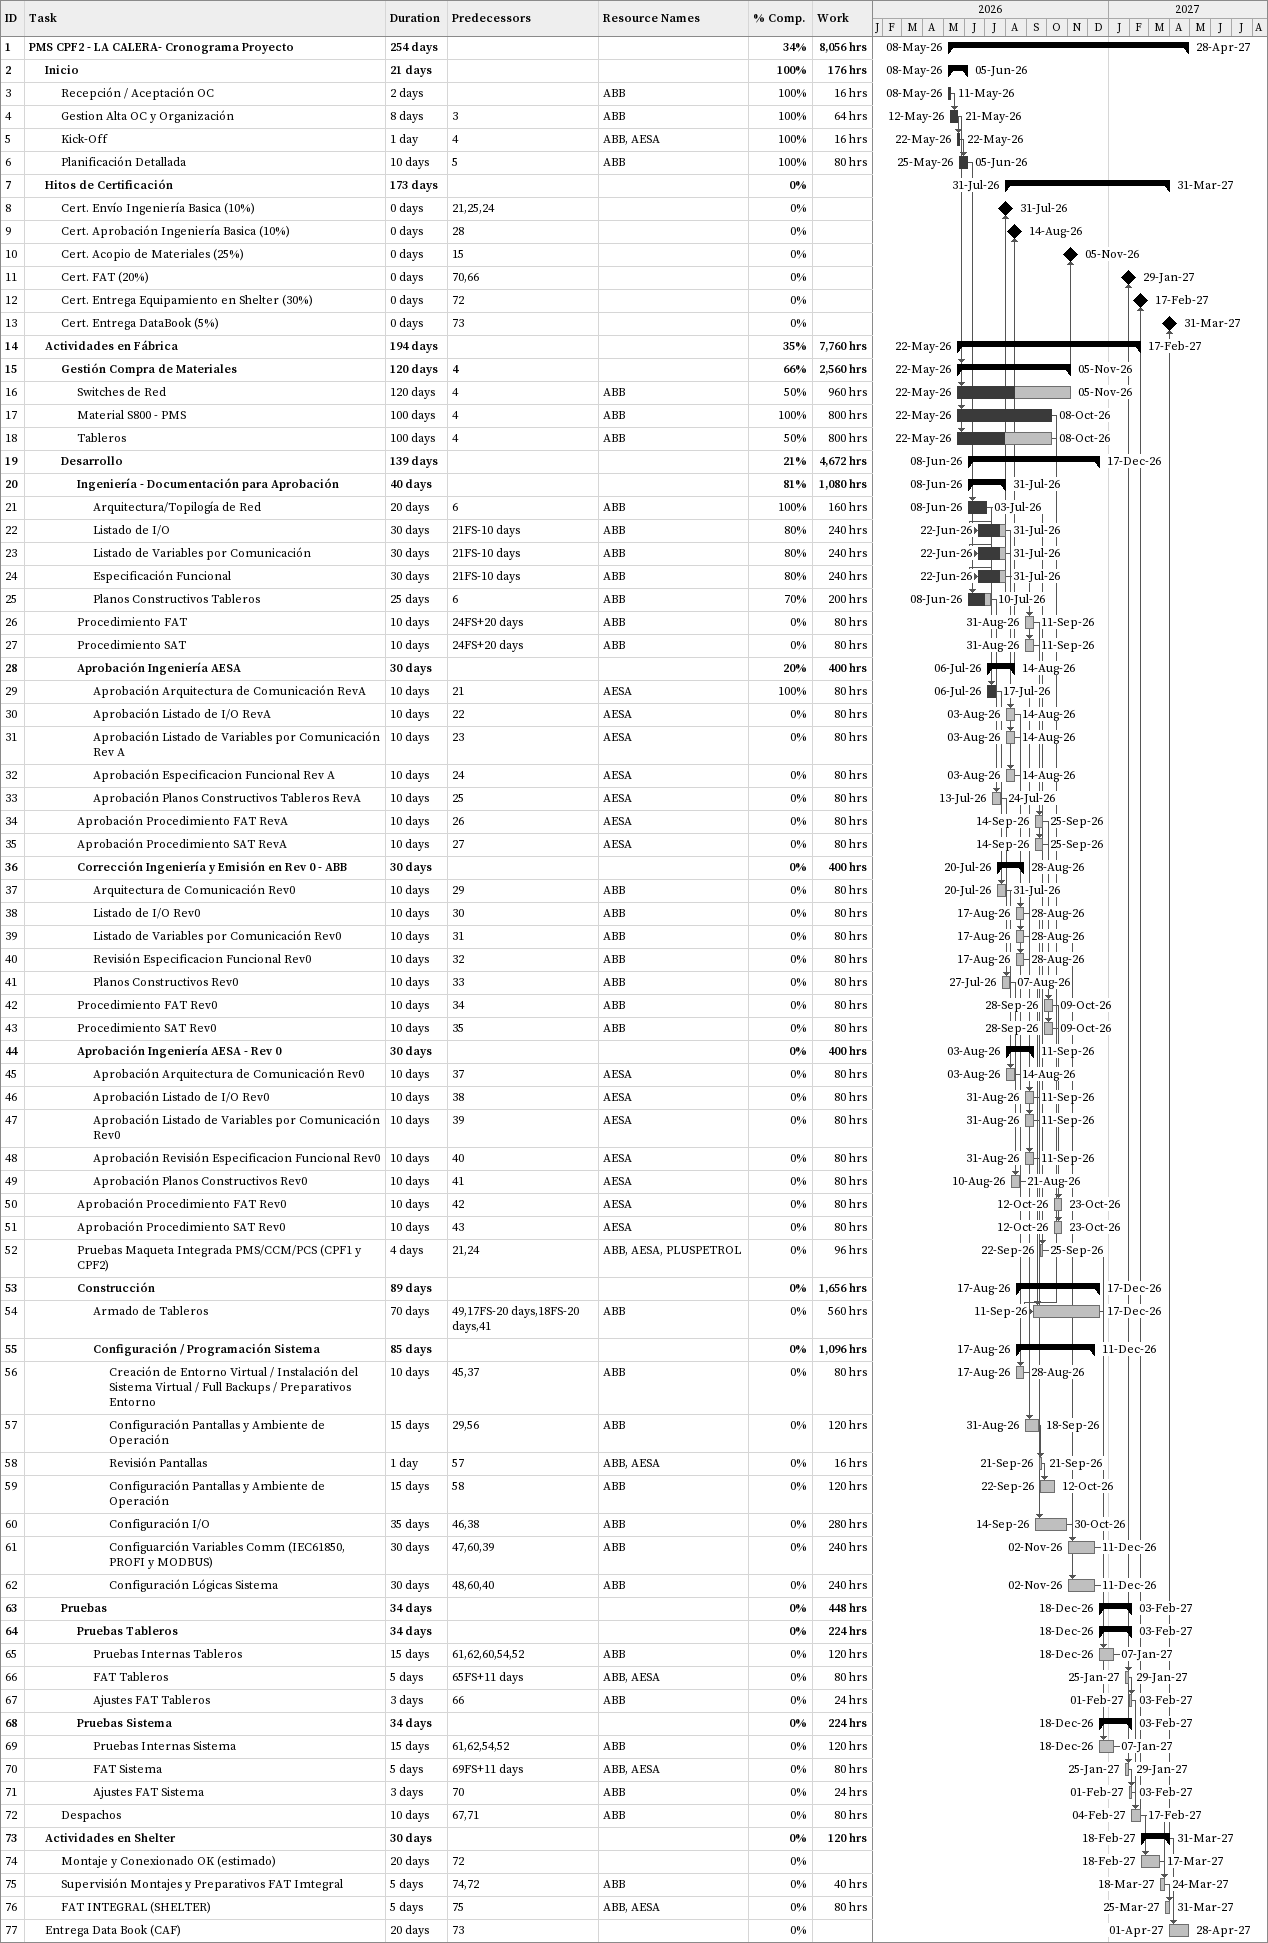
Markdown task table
| ID | Level | Task | Duration | Start | Finish | Predecessors | Resources | % complete | Work (h) |
|---|---|---|---|---|---|---|---|---|---|
| 1 | 1 | **PMS CPF2 - LA CALERA- Cronograma Proyecto** | 254d | 2026-05-08 | 2027-04-28 |  |  | 34 | 8056 |
| 2 | 2 | **Inicio** | 21d | 2026-05-08 | 2026-06-05 |  |  | 100 | 176 |
| 3 | 3 | Recepción / Aceptación OC | 2d | 2026-05-08 | 2026-05-11 |  | ABB | 100 | 16 |
| 4 | 3 | Gestion Alta OC y Organización | 8d | 2026-05-12 | 2026-05-21 | 3 | ABB | 100 | 64 |
| 5 | 3 | Kick-Off | 1d | 2026-05-22 | 2026-05-22 | 4 | ABB, AESA | 100 | 16 |
| 6 | 3 | Planificación Detallada | 10d | 2026-05-25 | 2026-06-05 | 5 | ABB | 100 | 80 |
| 7 | 2 | **Hitos de Certificación** | 173d | 2026-07-31 | 2027-03-31 |  |  | 0 |  |
| 8 | 3 | Cert. Envío Ingeniería Basica (10%) | 0d | 2026-07-31 | 2026-07-31 | 21, 25, 24 |  | 0 |  |
| 9 | 3 | Cert. Aprobación Ingeniería Basica (10%) | 0d | 2026-08-14 | 2026-08-14 | 28 |  | 0 |  |
| 10 | 3 | Cert. Acopio de Materiales (25%) | 0d | 2026-11-05 | 2026-11-05 | 15 |  | 0 |  |
| 11 | 3 | Cert. FAT (20%) | 0d | 2027-01-29 | 2027-01-29 | 70, 66 |  | 0 |  |
| 12 | 3 | Cert. Entrega Equipamiento en Shelter (30%) | 0d | 2027-02-17 | 2027-02-17 | 72 |  | 0 |  |
| 13 | 3 | Cert. Entrega DataBook (5%) | 0d | 2027-03-31 | 2027-03-31 | 73 |  | 0 |  |
| 14 | 2 | **Actividades en Fábrica** | 194d | 2026-05-22 | 2027-02-17 |  |  | 35 | 7760 |
| 15 | 3 | **Gestión Compra de Materiales** | 120d | 2026-05-22 | 2026-11-05 | 4 |  | 66 | 2560 |
| 16 | 4 | Switches de Red | 120d | 2026-05-22 | 2026-11-05 | 4 | ABB | 50 | 960 |
| 17 | 4 | Material S800 - PMS | 100d | 2026-05-22 | 2026-10-08 | 4 | ABB | 100 | 800 |
| 18 | 4 | Tableros | 100d | 2026-05-22 | 2026-10-08 | 4 | ABB | 50 | 800 |
| 19 | 3 | **Desarrollo** | 139d | 2026-06-08 | 2026-12-17 |  |  | 21 | 4672 |
| 20 | 4 | **Ingeniería - Documentación para Aprobación** | 40d | 2026-06-08 | 2026-07-31 |  |  | 81 | 1080 |
| 21 | 5 | Arquitectura/Topilogía de Red | 20d | 2026-06-08 | 2026-07-03 | 6 | ABB | 100 | 160 |
| 22 | 5 | Listado de I/O | 30d | 2026-06-22 | 2026-07-31 | 21FS-10d | ABB | 80 | 240 |
| 23 | 5 | Listado de Variables por Comunicación | 30d | 2026-06-22 | 2026-07-31 | 21FS-10d | ABB | 80 | 240 |
| 24 | 5 | Especificación Funcional | 30d | 2026-06-22 | 2026-07-31 | 21FS-10d | ABB | 80 | 240 |
| 25 | 5 | Planos Constructivos Tableros | 25d | 2026-06-08 | 2026-07-10 | 6 | ABB | 70 | 200 |
| 26 | 4 | Procedimiento FAT | 10d | 2026-08-31 | 2026-09-11 | 24FS+20d | ABB | 0 | 80 |
| 27 | 4 | Procedimiento SAT | 10d | 2026-08-31 | 2026-09-11 | 24FS+20d | ABB | 0 | 80 |
| 28 | 4 | **Aprobación Ingeniería AESA** | 30d | 2026-07-06 | 2026-08-14 |  |  | 20 | 400 |
| 29 | 5 | Aprobación Arquitectura de Comunicación RevA | 10d | 2026-07-06 | 2026-07-17 | 21 | AESA | 100 | 80 |
| 30 | 5 | Aprobación Listado de I/O RevA | 10d | 2026-08-03 | 2026-08-14 | 22 | AESA | 0 | 80 |
| 31 | 5 | Aprobación Listado de Variables por Comunicación Rev A | 10d | 2026-08-03 | 2026-08-14 | 23 | AESA | 0 | 80 |
| 32 | 5 | Aprobación Especificacion Funcional Rev A | 10d | 2026-08-03 | 2026-08-14 | 24 | AESA | 0 | 80 |
| 33 | 5 | Aprobación Planos Constructivos Tableros RevA | 10d | 2026-07-13 | 2026-07-24 | 25 | AESA | 0 | 80 |
| 34 | 4 | Aprobación Procedimiento FAT RevA | 10d | 2026-09-14 | 2026-09-25 | 26 | AESA | 0 | 80 |
| 35 | 4 | Aprobación Procedimiento SAT RevA | 10d | 2026-09-14 | 2026-09-25 | 27 | AESA | 0 | 80 |
| 36 | 4 | **Corrección Ingeniería y Emisión en Rev 0 - ABB** | 30d | 2026-07-20 | 2026-08-28 |  |  | 0 | 400 |
| 37 | 5 | Arquitectura de Comunicación Rev0 | 10d | 2026-07-20 | 2026-07-31 | 29 | ABB | 0 | 80 |
| 38 | 5 | Listado de I/O Rev0 | 10d | 2026-08-17 | 2026-08-28 | 30 | ABB | 0 | 80 |
| 39 | 5 | Listado de Variables por Comunicación Rev0 | 10d | 2026-08-17 | 2026-08-28 | 31 | ABB | 0 | 80 |
| 40 | 5 | Revisión Especificacion Funcional Rev0 | 10d | 2026-08-17 | 2026-08-28 | 32 | ABB | 0 | 80 |
| 41 | 5 | Planos Constructivos Rev0 | 10d | 2026-07-27 | 2026-08-07 | 33 | ABB | 0 | 80 |
| 42 | 4 | Procedimiento FAT Rev0 | 10d | 2026-09-28 | 2026-10-09 | 34 | ABB | 0 | 80 |
| 43 | 4 | Procedimiento SAT Rev0 | 10d | 2026-09-28 | 2026-10-09 | 35 | ABB | 0 | 80 |
| 44 | 4 | **Aprobación Ingeniería AESA - Rev 0** | 30d | 2026-08-03 | 2026-09-11 |  |  | 0 | 400 |
| 45 | 5 | Aprobación Arquitectura de Comunicación Rev0 | 10d | 2026-08-03 | 2026-08-14 | 37 | AESA | 0 | 80 |
| 46 | 5 | Aprobación Listado de I/O Rev0 | 10d | 2026-08-31 | 2026-09-11 | 38 | AESA | 0 | 80 |
| 47 | 5 | Aprobación Listado de Variables por Comunicación Rev0 | 10d | 2026-08-31 | 2026-09-11 | 39 | AESA | 0 | 80 |
| 48 | 5 | Aprobación Revisión Especificacion Funcional Rev0 | 10d | 2026-08-31 | 2026-09-11 | 40 | AESA | 0 | 80 |
| 49 | 5 | Aprobación Planos Constructivos Rev0 | 10d | 2026-08-10 | 2026-08-21 | 41 | AESA | 0 | 80 |
| 50 | 4 | Aprobación Procedimiento FAT Rev0 | 10d | 2026-10-12 | 2026-10-23 | 42 | AESA | 0 | 80 |
| 51 | 4 | Aprobación Procedimiento SAT Rev0 | 10d | 2026-10-12 | 2026-10-23 | 43 | AESA | 0 | 80 |
| 52 | 4 | Pruebas Maqueta Integrada PMS/CCM/PCS (CPF1 y CPF2) | 4d | 2026-09-22 | 2026-09-25 | 21, 24 | ABB, AESA, PLUSPETROL | 0 | 96 |
| 53 | 4 | **Construcción** | 89d | 2026-08-17 | 2026-12-17 |  |  | 0 | 1656 |
| 54 | 5 | Armado de Tableros | 70d | 2026-09-11 | 2026-12-17 | 49, 17FS-20d, 18FS-20d, 41 | ABB | 0 | 560 |
| 55 | 5 | **Configuración / Programación Sistema** | 85d | 2026-08-17 | 2026-12-11 |  |  | 0 | 1096 |
| 56 | 6 | Creación de Entorno Virtual / Instalación del Sistema Virtual / Full Backups / Preparativos Entorno | 10d | 2026-08-17 | 2026-08-28 | 45, 37 | ABB | 0 | 80 |
| 57 | 6 | Configuración Pantallas y Ambiente de Operación | 15d | 2026-08-31 | 2026-09-18 | 29, 56 | ABB | 0 | 120 |
| 58 | 6 | Revisión Pantallas | 1d | 2026-09-21 | 2026-09-21 | 57 | ABB, AESA | 0 | 16 |
| 59 | 6 | Configuración Pantallas y Ambiente de Operación | 15d | 2026-09-22 | 2026-10-12 | 58 | ABB | 0 | 120 |
| 60 | 6 | Configuración I/O | 35d | 2026-09-14 | 2026-10-30 | 46, 38 | ABB | 0 | 280 |
| 61 | 6 | Configuarción Variables Comm (IEC61850, PROFI y MODBUS) | 30d | 2026-11-02 | 2026-12-11 | 47, 60, 39 | ABB | 0 | 240 |
| 62 | 6 | Configuración Lógicas Sistema | 30d | 2026-11-02 | 2026-12-11 | 48, 60, 40 | ABB | 0 | 240 |
| 63 | 3 | **Pruebas** | 34d | 2026-12-18 | 2027-02-03 |  |  | 0 | 448 |
| 64 | 4 | **Pruebas Tableros** | 34d | 2026-12-18 | 2027-02-03 |  |  | 0 | 224 |
| 65 | 5 | Pruebas Internas Tableros | 15d | 2026-12-18 | 2027-01-07 | 61, 62, 60, 54, 52 | ABB | 0 | 120 |
| 66 | 5 | FAT Tableros | 5d | 2027-01-25 | 2027-01-29 | 65FS+11d | ABB, AESA | 0 | 80 |
| 67 | 5 | Ajustes FAT Tableros | 3d | 2027-02-01 | 2027-02-03 | 66 | ABB | 0 | 24 |
| 68 | 4 | **Pruebas Sistema** | 34d | 2026-12-18 | 2027-02-03 |  |  | 0 | 224 |
| 69 | 5 | Pruebas Internas Sistema | 15d | 2026-12-18 | 2027-01-07 | 61, 62, 54, 52 | ABB | 0 | 120 |
| 70 | 5 | FAT Sistema | 5d | 2027-01-25 | 2027-01-29 | 69FS+11d | ABB, AESA | 0 | 80 |
| 71 | 5 | Ajustes FAT Sistema | 3d | 2027-02-01 | 2027-02-03 | 70 | ABB | 0 | 24 |
| 72 | 3 | Despachos | 10d | 2027-02-04 | 2027-02-17 | 67, 71 | ABB | 0 | 80 |
| 73 | 2 | **Actividades en Shelter** | 30d | 2027-02-18 | 2027-03-31 |  |  | 0 | 120 |
| 74 | 3 | Montaje y Conexionado OK (estimado) | 20d | 2027-02-18 | 2027-03-17 | 72 |  | 0 |  |
| 75 | 3 | Supervisión Montajes y Preparativos FAT Imtegral | 5d | 2027-03-18 | 2027-03-24 | 74, 72 | ABB | 0 | 40 |
| 76 | 3 | FAT INTEGRAL (SHELTER) | 5d | 2027-03-25 | 2027-03-31 | 75 | ABB, AESA | 0 | 80 |
| 77 | 2 | Entrega Data Book (CAF) | 20d | 2027-04-01 | 2027-04-28 | 73 |  | 0 |  |
